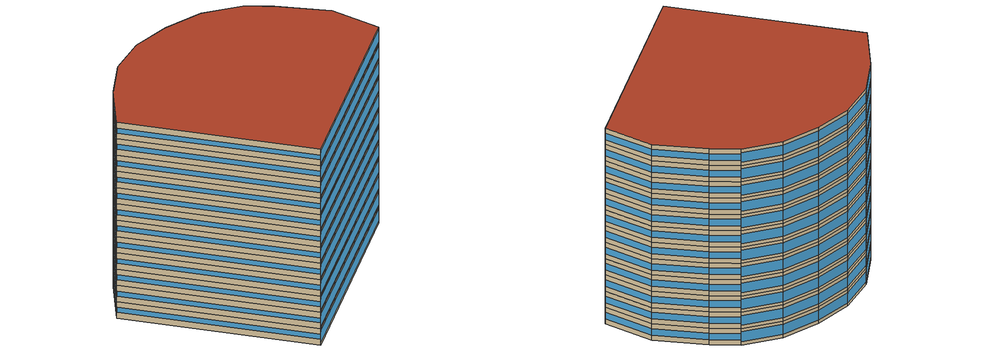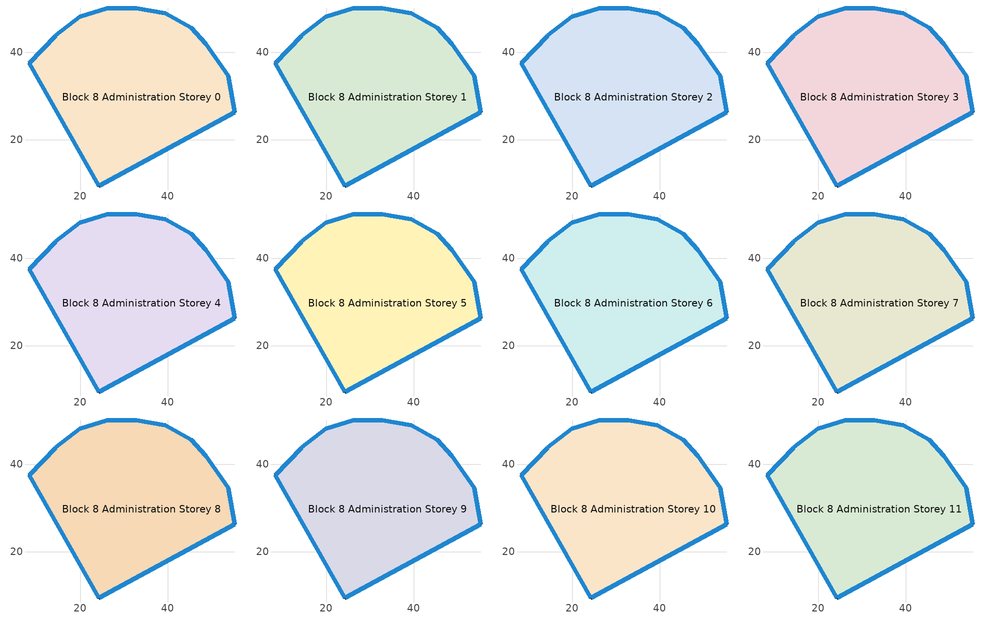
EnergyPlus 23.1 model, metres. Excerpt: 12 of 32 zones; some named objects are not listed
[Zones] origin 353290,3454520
Block 8 Administration Storey 0
 floor ground (Project Floor): 48.65,41.87 53.79,34.6 55.3,26.26 24.29,9.4 8.38,37.45 14.38,43.79 19.87,48.04 26.19,50.06 32.76,50.08 39.41,48.88 45.37,45.58 z0
 wall outside (Project Wall): 8.38,37.45 24.29,9.4 55.3,26.26 53.79,34.6 48.65,41.87 45.37,45.58 39.41,48.88 32.76,50.08 26.19,50.06 19.87,48.04 14.38,43.79 8.38,37.45 z0:3
 window (Administration_west_window_construction): 8.39,37.43 24.28,9.41 / 14.38,43.79 8.39,37.45 z1.05:1.95
 window (Administration_south_window_construction): 24.3,9.4 55.28,26.25 z0.45:2.55
 window (Administration_east_window_construction): 55.3,26.26 53.79,34.59 / 53.79,34.6 48.66,41.87 / 48.65,41.88 45.37,45.58 z0.9:2.1
 window (Administration_north_window_construction): 45.37,45.58 39.42,48.87 / 39.41,48.88 32.76,50.08 / 32.76,50.08 26.19,50.06 / 26.18,50.06 19.87,48.04 / 19.87,48.04 14.38,43.79 z0.6:2.4
 roof outside (Project Ceiling): 55.3,26.26 53.79,34.6 48.65,41.87 45.37,45.58 39.41,48.88 32.76,50.08 26.19,50.06 19.87,48.04 14.38,43.79 8.38,37.45 24.29,9.4 z3
Block 8 Administration Storey 1
 floor outside (Project Floor): 48.65,41.87 53.79,34.6 55.3,26.26 24.29,9.4 8.38,37.45 14.38,43.79 19.87,48.04 26.19,50.06 32.76,50.08 39.41,48.88 45.37,45.58 z3
 wall outside (Project Wall): 8.38,37.45 24.29,9.4 55.3,26.26 53.79,34.6 48.65,41.87 45.37,45.58 39.41,48.88 32.76,50.08 26.19,50.06 19.87,48.04 14.38,43.79 8.38,37.45 z3:6
 window (Administration_west_window_construction): 8.39,37.43 24.28,9.41 / 14.38,43.79 8.39,37.45 z4.05:4.95
 window (Administration_south_window_construction): 24.3,9.4 55.28,26.25 z3.45:5.55
 window (Administration_east_window_construction): 55.3,26.26 53.79,34.59 / 53.79,34.6 48.66,41.87 / 48.65,41.88 45.37,45.58 z3.9:5.1
 window (Administration_north_window_construction): 45.37,45.58 39.42,48.87 / 39.41,48.88 32.76,50.08 / 32.76,50.08 26.19,50.06 / 26.18,50.06 19.87,48.04 / 19.87,48.04 14.38,43.79 z3.6:5.4
 roof outside (Project Ceiling): 55.3,26.26 53.79,34.6 48.65,41.87 45.37,45.58 39.41,48.88 32.76,50.08 26.19,50.06 19.87,48.04 14.38,43.79 8.38,37.45 24.29,9.4 z6
Block 8 Administration Storey 2
 floor outside (Project Floor): 48.65,41.87 53.79,34.6 55.3,26.26 24.29,9.4 8.38,37.45 14.38,43.79 19.87,48.04 26.19,50.06 32.76,50.08 39.41,48.88 45.37,45.58 z6
 wall outside (Project Wall): 8.38,37.45 24.29,9.4 55.3,26.26 53.79,34.6 48.65,41.87 45.37,45.58 39.41,48.88 32.76,50.08 26.19,50.06 19.87,48.04 14.38,43.79 8.38,37.45 z6:9
 window (Administration_west_window_construction): 8.39,37.43 24.28,9.41 / 14.38,43.79 8.39,37.45 z7.05:7.95
 window (Administration_south_window_construction): 24.3,9.4 55.28,26.25 z6.45:8.55
 window (Administration_east_window_construction): 55.3,26.26 53.79,34.59 / 53.79,34.6 48.66,41.87 / 48.65,41.88 45.37,45.58 z6.9:8.1
 window (Administration_north_window_construction): 45.37,45.58 39.42,48.87 / 39.41,48.88 32.76,50.08 / 32.76,50.08 26.19,50.06 / 26.18,50.06 19.87,48.04 / 19.87,48.04 14.38,43.79 z6.6:8.4
 roof outside (Project Ceiling): 55.3,26.26 53.79,34.6 48.65,41.87 45.37,45.58 39.41,48.88 32.76,50.08 26.19,50.06 19.87,48.04 14.38,43.79 8.38,37.45 24.29,9.4 z9
Block 8 Administration Storey 3
 floor outside (Project Floor): 48.65,41.87 53.79,34.6 55.3,26.26 24.29,9.4 8.38,37.45 14.38,43.79 19.87,48.04 26.19,50.06 32.76,50.08 39.41,48.88 45.37,45.58 z9
 wall outside (Project Wall): 8.38,37.45 24.29,9.4 55.3,26.26 53.79,34.6 48.65,41.87 45.37,45.58 39.41,48.88 32.76,50.08 26.19,50.06 19.87,48.04 14.38,43.79 8.38,37.45 z9:12
 window (Administration_west_window_construction): 8.39,37.43 24.28,9.41 / 14.38,43.79 8.39,37.45 z10.05:10.95
 window (Administration_south_window_construction): 24.3,9.4 55.28,26.25 z9.45:11.55
 window (Administration_east_window_construction): 55.3,26.26 53.79,34.59 / 53.79,34.6 48.66,41.87 / 48.65,41.88 45.37,45.58 z9.9:11.1
 window (Administration_north_window_construction): 45.37,45.58 39.42,48.87 / 39.41,48.88 32.76,50.08 / 32.76,50.08 26.19,50.06 / 26.18,50.06 19.87,48.04 / 19.87,48.04 14.38,43.79 z9.6:11.4
 roof outside (Project Ceiling): 55.3,26.26 53.79,34.6 48.65,41.87 45.37,45.58 39.41,48.88 32.76,50.08 26.19,50.06 19.87,48.04 14.38,43.79 8.38,37.45 24.29,9.4 z12
Block 8 Administration Storey 4
 floor outside (Project Floor): 48.65,41.87 53.79,34.6 55.3,26.26 24.29,9.4 8.38,37.45 14.38,43.79 19.87,48.04 26.19,50.06 32.76,50.08 39.41,48.88 45.37,45.58 z12
 wall outside (Project Wall): 8.38,37.45 24.29,9.4 55.3,26.26 53.79,34.6 48.65,41.87 45.37,45.58 39.41,48.88 32.76,50.08 26.19,50.06 19.87,48.04 14.38,43.79 8.38,37.45 z12:15
 window (Administration_west_window_construction): 8.39,37.43 24.28,9.41 / 14.38,43.79 8.39,37.45 z13.05:13.95
 window (Administration_south_window_construction): 24.3,9.4 55.28,26.25 z12.45:14.55
 window (Administration_east_window_construction): 55.3,26.26 53.79,34.59 / 53.79,34.6 48.66,41.87 / 48.65,41.88 45.37,45.58 z12.9:14.1
 window (Administration_north_window_construction): 45.37,45.58 39.42,48.87 / 39.41,48.88 32.76,50.08 / 32.76,50.08 26.19,50.06 / 26.18,50.06 19.87,48.04 / 19.87,48.04 14.38,43.79 z12.6:14.4
 roof outside (Project Ceiling): 55.3,26.26 53.79,34.6 48.65,41.87 45.37,45.58 39.41,48.88 32.76,50.08 26.19,50.06 19.87,48.04 14.38,43.79 8.38,37.45 24.29,9.4 z15
Block 8 Administration Storey 5
 floor outside (Project Floor): 48.65,41.87 53.79,34.6 55.3,26.26 24.29,9.4 8.38,37.45 14.38,43.79 19.87,48.04 26.19,50.06 32.76,50.08 39.41,48.88 45.37,45.58 z15
 wall outside (Project Wall): 8.38,37.45 24.29,9.4 55.3,26.26 53.79,34.6 48.65,41.87 45.37,45.58 39.41,48.88 32.76,50.08 26.19,50.06 19.87,48.04 14.38,43.79 8.38,37.45 z15:18
 window (Administration_west_window_construction): 8.39,37.43 24.28,9.41 / 14.38,43.79 8.39,37.45 z16.05:16.95
 window (Administration_south_window_construction): 24.3,9.4 55.28,26.25 z15.45:17.55
 window (Administration_east_window_construction): 55.3,26.26 53.79,34.59 / 53.79,34.6 48.66,41.87 / 48.65,41.88 45.37,45.58 z15.9:17.1
 window (Administration_north_window_construction): 45.37,45.58 39.42,48.87 / 39.41,48.88 32.76,50.08 / 32.76,50.08 26.19,50.06 / 26.18,50.06 19.87,48.04 / 19.87,48.04 14.38,43.79 z15.6:17.4
 roof outside (Project Ceiling): 55.3,26.26 53.79,34.6 48.65,41.87 45.37,45.58 39.41,48.88 32.76,50.08 26.19,50.06 19.87,48.04 14.38,43.79 8.38,37.45 24.29,9.4 z18
Block 8 Administration Storey 6
 floor outside (Project Floor): 48.65,41.87 53.79,34.6 55.3,26.26 24.29,9.4 8.38,37.45 14.38,43.79 19.87,48.04 26.19,50.06 32.76,50.08 39.41,48.88 45.37,45.58 z18
 wall outside (Project Wall): 8.38,37.45 24.29,9.4 55.3,26.26 53.79,34.6 48.65,41.87 45.37,45.58 39.41,48.88 32.76,50.08 26.19,50.06 19.87,48.04 14.38,43.79 8.38,37.45 z18:21
 window (Administration_west_window_construction): 8.39,37.43 24.28,9.41 / 14.38,43.79 8.39,37.45 z19.05:19.95
 window (Administration_south_window_construction): 24.3,9.4 55.28,26.25 z18.45:20.55
 window (Administration_east_window_construction): 55.3,26.26 53.79,34.59 / 53.79,34.6 48.66,41.87 / 48.65,41.88 45.37,45.58 z18.9:20.1
 window (Administration_north_window_construction): 45.37,45.58 39.42,48.87 / 39.41,48.88 32.76,50.08 / 32.76,50.08 26.19,50.06 / 26.18,50.06 19.87,48.04 / 19.87,48.04 14.38,43.79 z18.6:20.4
 roof outside (Project Ceiling): 55.3,26.26 53.79,34.6 48.65,41.87 45.37,45.58 39.41,48.88 32.76,50.08 26.19,50.06 19.87,48.04 14.38,43.79 8.38,37.45 24.29,9.4 z21
Block 8 Administration Storey 7
 floor outside (Project Floor): 48.65,41.87 53.79,34.6 55.3,26.26 24.29,9.4 8.38,37.45 14.38,43.79 19.87,48.04 26.19,50.06 32.76,50.08 39.41,48.88 45.37,45.58 z21
 wall outside (Project Wall): 8.38,37.45 24.29,9.4 55.3,26.26 53.79,34.6 48.65,41.87 45.37,45.58 39.41,48.88 32.76,50.08 26.19,50.06 19.87,48.04 14.38,43.79 8.38,37.45 z21:24
 window (Administration_west_window_construction): 8.39,37.43 24.28,9.41 / 14.38,43.79 8.39,37.45 z22.05:22.95
 window (Administration_south_window_construction): 24.3,9.4 55.28,26.25 z21.45:23.55
 window (Administration_east_window_construction): 55.3,26.26 53.79,34.59 / 53.79,34.6 48.66,41.87 / 48.65,41.88 45.37,45.58 z21.9:23.1
 window (Administration_north_window_construction): 45.37,45.58 39.42,48.87 / 39.41,48.88 32.76,50.08 / 32.76,50.08 26.19,50.06 / 26.18,50.06 19.87,48.04 / 19.87,48.04 14.38,43.79 z21.6:23.4
 roof outside (Project Ceiling): 55.3,26.26 53.79,34.6 48.65,41.87 45.37,45.58 39.41,48.88 32.76,50.08 26.19,50.06 19.87,48.04 14.38,43.79 8.38,37.45 24.29,9.4 z24
Block 8 Administration Storey 8
 floor outside (Project Floor): 48.65,41.87 53.79,34.6 55.3,26.26 24.29,9.4 8.38,37.45 14.38,43.79 19.87,48.04 26.19,50.06 32.76,50.08 39.41,48.88 45.37,45.58 z24
 wall outside (Project Wall): 8.38,37.45 24.29,9.4 55.3,26.26 53.79,34.6 48.65,41.87 45.37,45.58 39.41,48.88 32.76,50.08 26.19,50.06 19.87,48.04 14.38,43.79 8.38,37.45 z24:27
 window (Administration_west_window_construction): 8.39,37.43 24.28,9.41 / 14.38,43.79 8.39,37.45 z25.05:25.95
 window (Administration_south_window_construction): 24.3,9.4 55.28,26.25 z24.45:26.55
 window (Administration_east_window_construction): 55.3,26.26 53.79,34.59 / 53.79,34.6 48.66,41.87 / 48.65,41.88 45.37,45.58 z24.9:26.1
 window (Administration_north_window_construction): 45.37,45.58 39.42,48.87 / 39.41,48.88 32.76,50.08 / 32.76,50.08 26.19,50.06 / 26.18,50.06 19.87,48.04 / 19.87,48.04 14.38,43.79 z24.6:26.4
 roof outside (Project Ceiling): 55.3,26.26 53.79,34.6 48.65,41.87 45.37,45.58 39.41,48.88 32.76,50.08 26.19,50.06 19.87,48.04 14.38,43.79 8.38,37.45 24.29,9.4 z27
Block 8 Administration Storey 9
 floor outside (Project Floor): 48.65,41.87 53.79,34.6 55.3,26.26 24.29,9.4 8.38,37.45 14.38,43.79 19.87,48.04 26.19,50.06 32.76,50.08 39.41,48.88 45.37,45.58 z27
 wall outside (Project Wall): 8.38,37.45 24.29,9.4 55.3,26.26 53.79,34.6 48.65,41.87 45.37,45.58 39.41,48.88 32.76,50.08 26.19,50.06 19.87,48.04 14.38,43.79 8.38,37.45 z27:30
 window (Administration_west_window_construction): 8.39,37.43 24.28,9.41 / 14.38,43.79 8.39,37.45 z28.05:28.95
 window (Administration_south_window_construction): 24.3,9.4 55.28,26.25 z27.45:29.55
 window (Administration_east_window_construction): 55.3,26.26 53.79,34.59 / 53.79,34.6 48.66,41.87 / 48.65,41.88 45.37,45.58 z27.9:29.1
 window (Administration_north_window_construction): 45.37,45.58 39.42,48.87 / 39.41,48.88 32.76,50.08 / 32.76,50.08 26.19,50.06 / 26.18,50.06 19.87,48.04 / 19.87,48.04 14.38,43.79 z27.6:29.4
 roof outside (Project Ceiling): 55.3,26.26 53.79,34.6 48.65,41.87 45.37,45.58 39.41,48.88 32.76,50.08 26.19,50.06 19.87,48.04 14.38,43.79 8.38,37.45 24.29,9.4 z30
Block 8 Administration Storey 10
 floor outside (Project Floor): 48.65,41.87 53.79,34.6 55.3,26.26 24.29,9.4 8.38,37.45 14.38,43.79 19.87,48.04 26.19,50.06 32.76,50.08 39.41,48.88 45.37,45.58 z30
 wall outside (Project Wall): 8.38,37.45 24.29,9.4 55.3,26.26 53.79,34.6 48.65,41.87 45.37,45.58 39.41,48.88 32.76,50.08 26.19,50.06 19.87,48.04 14.38,43.79 8.38,37.45 z30:33
 window (Administration_west_window_construction): 8.39,37.43 24.28,9.41 / 14.38,43.79 8.39,37.45 z31.05:31.95
 window (Administration_south_window_construction): 24.3,9.4 55.28,26.25 z30.45:32.55
 window (Administration_east_window_construction): 55.3,26.26 53.79,34.59 / 53.79,34.6 48.66,41.87 / 48.65,41.88 45.37,45.58 z30.9:32.1
 window (Administration_north_window_construction): 45.37,45.58 39.42,48.87 / 39.41,48.88 32.76,50.08 / 32.76,50.08 26.19,50.06 / 26.18,50.06 19.87,48.04 / 19.87,48.04 14.38,43.79 z30.6:32.4
 roof outside (Project Ceiling): 55.3,26.26 53.79,34.6 48.65,41.87 45.37,45.58 39.41,48.88 32.76,50.08 26.19,50.06 19.87,48.04 14.38,43.79 8.38,37.45 24.29,9.4 z33
Block 8 Administration Storey 11
 floor outside (Project Floor): 48.65,41.87 53.79,34.6 55.3,26.26 24.29,9.4 8.38,37.45 14.38,43.79 19.87,48.04 26.19,50.06 32.76,50.08 39.41,48.88 45.37,45.58 z33
 wall outside (Project Wall): 8.38,37.45 24.29,9.4 55.3,26.26 53.79,34.6 48.65,41.87 45.37,45.58 39.41,48.88 32.76,50.08 26.19,50.06 19.87,48.04 14.38,43.79 8.38,37.45 z33:36
 window (Administration_west_window_construction): 8.39,37.43 24.28,9.41 / 14.38,43.79 8.39,37.45 z34.05:34.95
 window (Administration_south_window_construction): 24.3,9.4 55.28,26.25 z33.45:35.55
 window (Administration_east_window_construction): 55.3,26.26 53.79,34.59 / 53.79,34.6 48.66,41.87 / 48.65,41.88 45.37,45.58 z33.9:35.1
 window (Administration_north_window_construction): 45.37,45.58 39.42,48.87 / 39.41,48.88 32.76,50.08 / 32.76,50.08 26.19,50.06 / 26.18,50.06 19.87,48.04 / 19.87,48.04 14.38,43.79 z33.6:35.4
 roof outside (Project Ceiling): 55.3,26.26 53.79,34.6 48.65,41.87 45.37,45.58 39.41,48.88 32.76,50.08 26.19,50.06 19.87,48.04 14.38,43.79 8.38,37.45 24.29,9.4 z36
[Building]
Building_1: North Axis=0; Terrain=City; Loads Convergence Tolerance Value=0.04; Temperature Convergence Tolerance Value=0.4; Solar Distribution=FullExterior; Maximum Number of Warmup Days=25; Minimum Number of Warmup Days=6
[Site:Location]
CHN Design_Conditions: Latitude=30; Longitude=114; Time Zone=8; Elevation=12
[SIZINGPERIOD:DESIGNDAY] Day of Month=21; DryBulb Temperature Range Modifier Type=DefaultMultipliers; Humidity Condition Type=Wetbulb; Barometric Pressure=101181; Rain Indicator=No; Snow Indicator=No; Daylight Saving Time Indicator=No; Sky Clearness=0; Begin Environment Reset Mode=FullResetAtBeginEnvironment
Name | Month | Day Type | Maximum DryBulb Temperature | Daily DryBulb Temperature Range | Wetbulb or DewPoint at Maximum DryBulb | Wind Speed | Wind Direction | Solar Model Indicator | ASHRAE Clear Sky Optical Depth for Beam Irradiance taub | ASHRAE Clear Sky Optical Depth for Diffuse Irradiance taud
Ann Htg 99.6% Condns DB | 1 | WinterDesignDay | -10 | 0 | -4.8 | 1 | 340 | ASHRAEClearSky | 0 | 0
Ann Clg .4% Condns DB=>MWB | 7 | SummerDesignDay | 40 | 6.6 | 27.1 | 3.5 | 220 | ASHRAETau | 0.781 | 1.413
[MATERIAL]
DefaultMaterial: Roughness=Rough; Thickness=0.1; Conductivity=0.1; Density=1000; Specific Heat=1000; Thermal Absorptance=0.9; Solar Absorptance=0.7; Visible Absorptance=0.7
[WINDOWMATERIAL:SIMPLEGLAZINGSYSTEM] UFactor=3; Visible Transmittance=0.6
Name | Solar Heat Gain Coefficient
Administration_east_window; Administration_south_window; Administration_west_window | 0.3
Administration_north_window | 0.35
[CONSTRUCTION]
Project Wall; Project Floor; Project Ceiling: DefaultMaterial
Administration_east_window_construction: Administration_east_window
Administration_south_window_construction: Administration_south_window
Administration_west_window_construction: Administration_west_window
Administration_north_window_construction: Administration_north_window
[SPACE] Ceiling Height=autocalculate; Volume=autocalculate; Floor Area=autocalculate; Space Type=Administration
Name | Zone
Block 8 Administration Storey 0_space | Block 8 Administration Storey 0
Block 8 Administration Storey 1_space | Block 8 Administration Storey 1
Block 8 Administration Storey 2_space | Block 8 Administration Storey 2
Block 8 Administration Storey 3_space | Block 8 Administration Storey 3
Block 8 Administration Storey 4_space | Block 8 Administration Storey 4
Block 8 Administration Storey 5_space | Block 8 Administration Storey 5
Block 8 Administration Storey 6_space | Block 8 Administration Storey 6
Block 8 Administration Storey 7_space | Block 8 Administration Storey 7
Block 8 Administration Storey 8_space | Block 8 Administration Storey 8
Block 8 Administration Storey 9_space | Block 8 Administration Storey 9
Block 8 Administration Storey 10_space | Block 8 Administration Storey 10
Block 8 Administration Storey 11_space | Block 8 Administration Storey 11
[SPACELIST]
Administration: Block 8 Administration Storey 0_space, Block 8 Administration Storey 1_space, Block 8 Administration Storey 2_space, Block 8 Administration Storey 3_space, Block 8 Administration Storey 4_space, Block 8 Administration Storey 5_space, Block 8 Administration Storey 6_space, Block 8 Administration Storey 7_space, Block 8 Administration Storey 8_space, Block 8 Administration Storey 9_space, Block 8 Administration Storey 10_space, Block 8 Administration Storey 11_space, Block 8 Administration Storey 12_space, Block 8 Administration Storey 13_space, Block 8 Administration Storey 14_space, Block 8 Administration Storey 15_space, Block 8 Administration Storey 16_space, Block 8 Administration Storey 17_space, Block 8 Administration Storey 18_space, Block 8 Administration Storey 19_space, Block 8 Administration Storey 20_space, Block 8 Administration Storey 21_space, Block 8 Administration Storey 22_space, Block 8 Administration Storey 23_space, Block 8 Administration Storey 24_space, Block 8 Administration Storey 25_space, Block 8 Administration Storey 26_space, Block 8 Administration Storey 27_space, Block 8 Administration Storey 28_space, Block 8 Administration Storey 29_space, Block 8 Administration Storey 30_space, Block 8 Administration Storey 31_space
[ZONE] Type=1; Multiplier=1; Ceiling Height=autocalculate; Volume=autocalculate; Floor Area=autocalculate; Part of Total Floor Area=Yes
Block 8 Administration Storey 0; Block 8 Administration Storey 1; Block 8 Administration Storey 2; Block 8 Administration Storey 3; Block 8 Administration Storey 4; Block 8 Administration Storey 5; Block 8 Administration Storey 6; Block 8 Administration Storey 7; Block 8 Administration Storey 8; Block 8 Administration Storey 9; Block 8 Administration Storey 10; Block 8 Administration Storey 11
[PEOPLE]
People_for_administration: Zone or ZoneList or Space or SpaceList=Administration; Number of People Schedule=SeasonalSchedule_Schedule_administration_people; Number of People Calculation Method=People/Area; People per Floor Area=0.125; Fraction Radiant=0.3; Sensible Heat Fraction=autocalculate; Activity Level Schedule=SeasonalSchedule_Schedule_administration_activity; Carbon Dioxide Generation Rate=3.82e-08; Enable ASHRAE 55 Comfort Warnings=No; Mean Radiant Temperature Calculation Type=ZoneAveraged; Clothing Insulation Calculation Method=ClothingInsulationSchedule; Cold Stress Temperature Threshold=15.56; Heat Stress Temperature Threshold=30
[LIGHTS]
Light_for_administration: Zone or ZoneList or Space or SpaceList=Administration; Schedule=SeasonalSchedule_administration_lighting; Design Level Calculation Method=Watts/Area; Watts per Zone Floor Area=8; Return Air Fraction=0; Fraction Radiant=0.32; Fraction Visible=0.25; Fraction Replaceable=1; EndUse Subcategory=General; Return Air Fraction Calculated from Plenum Temperature=No; Return Air Fraction Function of Plenum Temperature Coefficient 1=0; Return Air Fraction Function of Plenum Temperature Coefficient 2=0
[ELECTRICEQUIPMENT]
Equipment_for_administration: Zone or ZoneList or Space or SpaceList=Administration; Schedule=SeasonalSchedule_Schedule_administration_equipment; Design Level Calculation Method=Watts/Area; Watts per Zone Floor Area=15; Fraction Latent=0; Fraction Radiant=0; Fraction Lost=0; EndUse Subcategory=Electric Equipment
[DAYLIGHTING:CONTROLS] Illuminance Setpoint at Reference Point 1=300
Name | Zone or Space | Glare Calculation Daylighting Reference Point | Daylighting Reference Point 1
Dlight_Block 8 Administration Storey 0 | Block 8 Administration Storey 0 | Rpoint_Block 8 Administration Storey 0 | Rpoint_Block 8 Administration Storey 0
Dlight_Block 8 Administration Storey 1 | Block 8 Administration Storey 1 | Rpoint_Block 8 Administration Storey 1 | Rpoint_Block 8 Administration Storey 1
Dlight_Block 8 Administration Storey 2 | Block 8 Administration Storey 2 | Rpoint_Block 8 Administration Storey 2 | Rpoint_Block 8 Administration Storey 2
Dlight_Block 8 Administration Storey 3 | Block 8 Administration Storey 3 | Rpoint_Block 8 Administration Storey 3 | Rpoint_Block 8 Administration Storey 3
Dlight_Block 8 Administration Storey 4 | Block 8 Administration Storey 4 | Rpoint_Block 8 Administration Storey 4 | Rpoint_Block 8 Administration Storey 4
Dlight_Block 8 Administration Storey 5 | Block 8 Administration Storey 5 | Rpoint_Block 8 Administration Storey 5 | Rpoint_Block 8 Administration Storey 5
Dlight_Block 8 Administration Storey 6 | Block 8 Administration Storey 6 | Rpoint_Block 8 Administration Storey 6 | Rpoint_Block 8 Administration Storey 6
Dlight_Block 8 Administration Storey 7 | Block 8 Administration Storey 7 | Rpoint_Block 8 Administration Storey 7 | Rpoint_Block 8 Administration Storey 7
Dlight_Block 8 Administration Storey 8 | Block 8 Administration Storey 8 | Rpoint_Block 8 Administration Storey 8 | Rpoint_Block 8 Administration Storey 8
Dlight_Block 8 Administration Storey 9 | Block 8 Administration Storey 9 | Rpoint_Block 8 Administration Storey 9 | Rpoint_Block 8 Administration Storey 9
Dlight_Block 8 Administration Storey 10 | Block 8 Administration Storey 10 | Rpoint_Block 8 Administration Storey 10 | Rpoint_Block 8 Administration Storey 10
Dlight_Block 8 Administration Storey 11 | Block 8 Administration Storey 11 | Rpoint_Block 8 Administration Storey 11 | Rpoint_Block 8 Administration Storey 11
[HVACTEMPLATE:THERMOSTAT]
Name | Heating Setpoint Schedule | Cooling Setpoint Schedule
Thermostat_for_office | SeasonalSchedule_office_heating | SeasonalSchedule_office_cooling
Thermostat_for_commercial | SeasonalSchedule_commerical_heating | SeasonalSchedule_commerical_cooling
Thermostat_for_residential | SeasonalSchedule_residential_heating | SeasonalSchedule_residential_cooling
Thermostat_for_school | SeasonalSchedule_school_heating | SeasonalSchedule_school_cooling
Thermostat_for_hospital | SeasonalSchedule_hospital_heating | SeasonalSchedule_hospital_cooling
Thermostat_for_industrial | SeasonalSchedule_Industrial_heating | SeasonalSchedule_Industrial_cooling
Thermostat_for_transport | SeasonalSchedule_transport_heating | SeasonalSchedule_transport_cooling
Thermostat_for_administration | SeasonalSchedule_administration_heating | SeasonalSchedule_administration_cooling
[HVACTEMPLATE:ZONE:IDEALLOADSAIRSYSTEM] Template Thermostat=Thermostat_for_administration; Maximum Heating Supply Air Temperature=50; Minimum Cooling Supply Air Temperature=13; Maximum Heating Supply Air Humidity Ratio=0.0156; Minimum Cooling Supply Air Humidity Ratio=0.0077; Heating Limit=NoLimit; Cooling Limit=NoLimit; Dehumidification Control Type=ConstantSensibleHeatRatio; Cooling Sensible Heat Ratio=0.7; Dehumidification Setpoint=60; Humidification Control Type=None; Humidification Setpoint=30; Outdoor Air Method=DetailedSpecification; Outdoor Air Flow Rate per Person=0.00944; Outdoor Air Flow Rate per Zone Floor Area=0; Outdoor Air Flow Rate per Zone=0; Design Specification Outdoor Air Object=Ventilation_for_administration; Demand Controlled Ventilation Type=None; Outdoor Air Economizer Type=NoEconomizer; Heat Recovery Type=None; Sensible Heat Recovery Effectiveness=0.7; Latent Heat Recovery Effectiveness=0.65
Block 8 Administration Storey 0; Block 8 Administration Storey 1; Block 8 Administration Storey 2; Block 8 Administration Storey 3; Block 8 Administration Storey 4; Block 8 Administration Storey 5; Block 8 Administration Storey 6; Block 8 Administration Storey 7; Block 8 Administration Storey 8; Block 8 Administration Storey 9; Block 8 Administration Storey 10; Block 8 Administration Storey 11
[DESIGNSPECIFICATION:OUTDOORAIR]
Ventilation_for_administration: Outdoor Air Method=Flow/Person; Outdoor Air Flow per Person=0.00833333; Outdoor Air Flow per Zone Floor Area=0; Outdoor Air Flow per Zone=0; Outdoor Air Flow Air Changes per Hour=0
[SCHEDULE:DAY:HOURLY]
Schedule_administration_heating_summer_hourly; Schedule_commerical_heating_summer_hourly; Schedule_residential_heating_summer_hourly; Schedule_school_heating_summer_hourly; Schedule_hospital_heating_summer_hourly; Schedule_Industrial_heating_summer_hourly; Schedule_transport_heating_summer_hourly; Schedule_office_heating_summer_hourly: -20, -20, -20, -20, -20, -20, -20, -20, -20, -20, -20, -20, -20, -20, -20, -20, -20, -20, -20, -20, -20, -20, -20, -20
Schedule_administration_heating_winnter_weekday_hourly: 5, 5, 5, 5, 5, 5, 12, 12, 18, 20, 20, 20, 20, 20, 20, 20, 20, 20, 18, 5, 5, 5, 5, 5
Schedule_administration_heating_winnter_holiday_hourly; Schedule_school_heating_winnter_holiday_hourly: 5, 5, 5, 5, 5, 5, 5, 5, 5, 5, 5, 5, 5, 5, 5, 5, 5, 5, 5, 5, 5, 5, 5, 5
Schedule_administration_cooling_winter_hourly; Schedule_administration_cooling_summer_holiday_hourly; Schedule_commerical_cooling_winter_hourly; Schedule_residential_cooling_winter_hourly; Schedule_school_cooling_winter_hourly; Schedule_school_cooling_summer_holiday_hourly; Schedule_hospital_cooling_winter_hourly; Schedule_Industrial_cooling_winter_hourly; Schedule_transport_cooling_winter_hourly; Schedule_office_cooling_winter_hourly: 50, 50, 50, 50, 50, 50, 50, 50, 50, 50, 50, 50, 50, 50, 50, 50, 50, 50, 50, 50, 50, 50, 50, 50
Schedule_administration_cooling_summer_weekday_hourly: 50, 50, 50, 50, 50, 50, 50, 28, 26, 26, 26, 26, 26, 26, 26, 26, 26, 26, 50, 50, 50, 50, 50, 50
Schedule_administration_lighting_weekday_hourly: 0.2, 0.2, 0.2, 0.2, 0.2, 0.2, 0.2, 0.5, 0.95, 0.95, 0.95, 0.8, 0.8, 0.95, 0.95, 0.95, 0.95, 0.95, 0.3, 0.2, 0.2, 0.2, 0.2, 0.2
Schedule_administration_lighting_holiday_hourly: 0.2, 0.2, 0.2, 0.2, 0.2, 0.2, 0.2, 0.25, 0.475, 0.475, 0.475, 0.4, 0.4, 0.475, 0.475, 0.475, 0.475, 0.475, 0.2, 0.2, 0.2, 0.2, 0.2, 0.2
Schedule_administration_equipment_weekday_hourly: 0.2, 0.2, 0.2, 0.2, 0.2, 0.2, 0.2, 0.5, 0.95, 0.95, 0.95, 0.5, 0.5, 0.95, 0.95, 0.95, 0.95, 0.3, 0.2, 0.2, 0.2, 0.2, 0.2, 0.2
Schedule_administration_equipment_holiday_hourly: 0.2, 0.2, 0.2, 0.2, 0.2, 0.2, 0.2, 0.25, 0.475, 0.475, 0.475, 0.25, 0.25, 0.475, 0.475, 0.475, 0.475, 0.2, 0.2, 0.2, 0.2, 0.2, 0.2, 0.2
Schedule_administration_people_weekday_hourly: 0, 0, 0, 0, 0, 0, 0.1, 0.5, 0.95, 0.95, 0.95, 0.8, 0.8, 0.95, 0.95, 0.95, 0.95, 0.3, 0.1, 0, 0, 0, 0, 0
Schedule_administration_people_holiday_hourly: 0, 0, 0, 0, 0, 0, 0.02, 0.1, 0.19, 0.19, 0.19, 0.16, 0.16, 0.19, 0.19, 0.19, 0.19, 0.06, 0.02, 0, 0, 0, 0, 0
Schedule_administration_activity_weekday_hourly; Schedule_administration_activity_holiday_hourly: 144, 144, 144, 144, 144, 144, 144, 144, 144, 144, 144, 144, 144, 144, 144, 144, 144, 144, 144, 144, 144, 144, 144, 144
Schedule_commerical_heating_winnter_weekday_hourly; Schedule_commerical_heating_winnter_holiday_hourly: 5, 5, 5, 5, 5, 5, 12, 16, 18, 18, 18, 18, 18, 18, 18, 18, 18, 18, 18, 18, 12, 5, 5, 5
Schedule_commerical_cooling_summer_weekday_hourly; Schedule_commerical_cooling_summer_holiday_hourly: 50, 50, 50, 50, 50, 50, 50, 28, 24, 24, 24, 24, 24, 24, 24, 24, 24, 24, 24, 24, 24, 28, 50, 50
Schedule_residential_heating_winnter_weekday_hourly; Schedule_residential_heating_winnter_holiday_hourly: 18, 18, 18, 18, 18, 18, 18, -20, -20, -20, -20, -20, -20, -20, -20, -20, -20, -20, -20, -20, 18, 18, 18, 18
Schedule_residential_cooling_summer_weekday_hourly; Schedule_residential_cooling_summer_holiday_hourly: 26, 26, 26, 26, 26, 26, 26, 50, 50, 50, 50, 50, 50, 50, 50, 50, 50, 50, 50, 50, 26, 26, 26, 26
Schedule_school_heating_winnter_weekday_hourly: 5, 5, 5, 5, 5, 12, 18, 20, 20, 20, 20, 20, 20, 20, 20, 20, 20, 20, 18, 12, 5, 5, 5, 5
Schedule_school_cooling_summer_weekday_hourly: 50, 50, 50, 50, 50, 50, 28, 26, 26, 26, 26, 26, 26, 26, 26, 26, 26, 26, 50, 50, 50, 50, 50, 50
Schedule_hospital_heating_winnter_weekday_hourly; Schedule_hospital_heating_winnter_holiday_hourly: 22, 22, 22, 22, 22, 22, 22, 22, 22, 22, 22, 22, 22, 22, 22, 22, 22, 22, 22, 22, 22, 22, 22, 22
Schedule_hospital_cooling_summer_weekday_hourly; Schedule_hospital_cooling_summer_holiday_hourly: 26, 26, 26, 26, 26, 26, 26, 26, 26, 26, 26, 26, 26, 26, 26, 26, 26, 26, 26, 26, 26, 26, 26, 26
Schedule_Industrial_heating_winnter_weekday_hourly; Schedule_Industrial_heating_winnter_holiday_hourly: -20, -20, -20, -20, -20, -20, 18, 18, 18, 18, 18, 18, 18, 18, 18, 18, 18, 18, 18, -20, -20, -20, -20, -20
Schedule_Industrial_cooling_summer_weekday_hourly; Schedule_Industrial_cooling_summer_holiday_hourly: 50, 50, 50, 50, 50, 50, 50, 28, 28, 28, 28, 28, 28, 28, 28, 28, 28, 28, 28, 50, 50, 50, 50, 50
Schedule_transport_heating_winnter_weekday_hourly; Schedule_transport_heating_winnter_holiday_hourly: 18, 18, 18, 18, 18, 18, 20, 20, 20, 20, 20, 20, 20, 20, 20, 20, 20, 20, 20, 20, 20, 20, 18, 18
Schedule_transport_cooling_summer_weekday_hourly; Schedule_transport_cooling_summer_holiday_hourly: 26, 26, 26, 26, 26, 26, 26, 24, 24, 24, 25, 24, 24, 24, 24, 24, 24, 24, 24, 24, 24, 24, 26, 28
Schedule_office_heating_winnter_weekday_hourly: 5, 5, 5, 5, 5, 5, 12, 18, 20, 20, 20, 20, 20, 20, 20, 20, 20, 20, 20, 18, 12, 5, 5, 5
Schedule_office_heating_winnter_holiday_hourly: 5, 5, 5, 5, 5, 5, 5, 5, 5, 16, 16, 16, 16, 16, 16, 16, 16, 5, 5, 5, 5, 5, 5, 5
Schedule_office_cooling_summer_weekday_hourly: 50, 50, 50, 50, 50, 50, 28, 26, 26, 26, 26, 26, 26, 26, 26, 26, 26, 26, 26, 26, 50, 50, 50, 50
Schedule_office_cooling_summer_holiday_hourly: 50, 50, 50, 50, 50, 50, 50, 50, 50, 50, 50, 26, 26, 26, 26, 26, 26, 50, 50, 50, 50, 50, 50, 50
[SCHEDULE:WEEK:DAILY]
Schedule_office_heating_summer_weekly: Schedule_office_heating_summer_hourly, Schedule_office_heating_summer_hourly, Schedule_office_heating_summer_hourly, Schedule_office_heating_summer_hourly, Schedule_office_heating_summer_hourly, Schedule_office_heating_summer_hourly, Schedule_office_heating_summer_hourly, Schedule_office_heating_summer_hourly, Schedule_office_heating_summer_hourly, Schedule_office_heating_summer_hourly, Schedule_office_heating_summer_hourly, Schedule_office_heating_summer_hourly
Schedule_office_heating_winnter_weekly: Schedule_office_heating_winnter_holiday_hourly, Schedule_office_heating_winnter_weekday_hourly, Schedule_office_heating_winnter_weekday_hourly, Schedule_office_heating_winnter_weekday_hourly, Schedule_office_heating_winnter_weekday_hourly, Schedule_office_heating_winnter_weekday_hourly, Schedule_office_heating_winnter_holiday_hourly, Schedule_office_heating_winnter_holiday_hourly, Schedule_office_heating_winnter_weekday_hourly, Schedule_office_heating_winnter_weekday_hourly, Schedule_office_heating_winnter_holiday_hourly, Schedule_office_heating_winnter_holiday_hourly
Schedule_office_cooling_winnter_weekly: Schedule_office_cooling_winter_hourly, Schedule_office_cooling_winter_hourly, Schedule_office_cooling_winter_hourly, Schedule_office_cooling_winter_hourly, Schedule_office_cooling_winter_hourly, Schedule_office_cooling_winter_hourly, Schedule_office_cooling_winter_hourly, Schedule_office_cooling_winter_hourly, Schedule_office_cooling_winter_hourly, Schedule_office_cooling_winter_hourly, Schedule_office_cooling_winter_hourly, Schedule_office_cooling_winter_hourly
Schedule_office_cooling_summer_weekly: Schedule_office_cooling_summer_holiday_hourly, Schedule_office_cooling_summer_weekday_hourly, Schedule_office_cooling_summer_weekday_hourly, Schedule_office_cooling_summer_weekday_hourly, Schedule_office_cooling_summer_weekday_hourly, Schedule_office_cooling_summer_weekday_hourly, Schedule_office_cooling_summer_holiday_hourly, Schedule_office_cooling_summer_holiday_hourly, Schedule_office_cooling_summer_weekday_hourly, Schedule_office_cooling_summer_weekday_hourly, Schedule_office_cooling_summer_holiday_hourly, Schedule_office_cooling_summer_holiday_hourly
Schedule_commerical_heating_summer_weekly: Schedule_commerical_heating_summer_hourly, Schedule_commerical_heating_summer_hourly, Schedule_commerical_heating_summer_hourly, Schedule_commerical_heating_summer_hourly, Schedule_commerical_heating_summer_hourly, Schedule_commerical_heating_summer_hourly, Schedule_commerical_heating_summer_hourly, Schedule_commerical_heating_summer_hourly, Schedule_commerical_heating_summer_hourly, Schedule_commerical_heating_summer_hourly, Schedule_commerical_heating_summer_hourly, Schedule_commerical_heating_summer_hourly
Schedule_commerical_heating_winnter_weekly: Schedule_commerical_heating_winnter_holiday_hourly, Schedule_commerical_heating_winnter_weekday_hourly, Schedule_commerical_heating_winnter_weekday_hourly, Schedule_commerical_heating_winnter_weekday_hourly, Schedule_commerical_heating_winnter_weekday_hourly, Schedule_commerical_heating_winnter_weekday_hourly, Schedule_commerical_heating_winnter_holiday_hourly, Schedule_commerical_heating_winnter_holiday_hourly, Schedule_commerical_heating_winnter_weekday_hourly, Schedule_commerical_heating_winnter_weekday_hourly, Schedule_commerical_heating_winnter_holiday_hourly, Schedule_commerical_heating_winnter_holiday_hourly
Schedule_commerical_cooling_winnter_weekly: Schedule_commerical_cooling_winter_hourly, Schedule_commerical_cooling_winter_hourly, Schedule_commerical_cooling_winter_hourly, Schedule_commerical_cooling_winter_hourly, Schedule_commerical_cooling_winter_hourly, Schedule_commerical_cooling_winter_hourly, Schedule_commerical_cooling_winter_hourly, Schedule_commerical_cooling_winter_hourly, Schedule_commerical_cooling_winter_hourly, Schedule_commerical_cooling_winter_hourly, Schedule_commerical_cooling_winter_hourly, Schedule_commerical_cooling_winter_hourly
Schedule_commerical_cooling_summer_weekly: Schedule_commerical_cooling_summer_holiday_hourly, Schedule_commerical_cooling_summer_weekday_hourly, Schedule_commerical_cooling_summer_weekday_hourly, Schedule_commerical_cooling_summer_weekday_hourly, Schedule_commerical_cooling_summer_weekday_hourly, Schedule_commerical_cooling_summer_weekday_hourly, Schedule_commerical_cooling_summer_holiday_hourly, Schedule_commerical_cooling_summer_holiday_hourly, Schedule_commerical_cooling_summer_weekday_hourly, Schedule_commerical_cooling_summer_weekday_hourly, Schedule_commerical_cooling_summer_holiday_hourly, Schedule_commerical_cooling_summer_holiday_hourly
Schedule_residential_heating_summer_weekly: Schedule_residential_heating_summer_hourly, Schedule_residential_heating_summer_hourly, Schedule_residential_heating_summer_hourly, Schedule_residential_heating_summer_hourly, Schedule_residential_heating_summer_hourly, Schedule_residential_heating_summer_hourly, Schedule_residential_heating_summer_hourly, Schedule_residential_heating_summer_hourly, Schedule_residential_heating_summer_hourly, Schedule_residential_heating_summer_hourly, Schedule_residential_heating_summer_hourly, Schedule_residential_heating_summer_hourly
Schedule_residential_heating_winnter_weekly: Schedule_residential_heating_winnter_holiday_hourly, Schedule_residential_heating_winnter_weekday_hourly, Schedule_residential_heating_winnter_weekday_hourly, Schedule_residential_heating_winnter_weekday_hourly, Schedule_residential_heating_winnter_weekday_hourly, Schedule_residential_heating_winnter_weekday_hourly, Schedule_residential_heating_winnter_holiday_hourly, Schedule_residential_heating_winnter_holiday_hourly, Schedule_residential_heating_winnter_weekday_hourly, Schedule_residential_heating_winnter_weekday_hourly, Schedule_residential_heating_winnter_holiday_hourly, Schedule_residential_heating_winnter_holiday_hourly
Schedule_residential_cooling_winnter_weekly: Schedule_residential_cooling_winter_hourly, Schedule_residential_cooling_winter_hourly, Schedule_residential_cooling_winter_hourly, Schedule_residential_cooling_winter_hourly, Schedule_residential_cooling_winter_hourly, Schedule_residential_cooling_winter_hourly, Schedule_residential_cooling_winter_hourly, Schedule_residential_cooling_winter_hourly, Schedule_residential_cooling_winter_hourly, Schedule_residential_cooling_winter_hourly, Schedule_residential_cooling_winter_hourly, Schedule_residential_cooling_winter_hourly
Schedule_residential_cooling_summer_weekly: Schedule_residential_cooling_summer_holiday_hourly, Schedule_residential_cooling_summer_weekday_hourly, Schedule_residential_cooling_summer_weekday_hourly, Schedule_residential_cooling_summer_weekday_hourly, Schedule_residential_cooling_summer_weekday_hourly, Schedule_residential_cooling_summer_weekday_hourly, Schedule_residential_cooling_summer_holiday_hourly, Schedule_residential_cooling_summer_holiday_hourly, Schedule_residential_cooling_summer_weekday_hourly, Schedule_residential_cooling_summer_weekday_hourly, Schedule_residential_cooling_summer_holiday_hourly, Schedule_residential_cooling_summer_holiday_hourly
Schedule_school_heating_summer_weekly: Schedule_school_heating_summer_hourly, Schedule_school_heating_summer_hourly, Schedule_school_heating_summer_hourly, Schedule_school_heating_summer_hourly, Schedule_school_heating_summer_hourly, Schedule_school_heating_summer_hourly, Schedule_school_heating_summer_hourly, Schedule_school_heating_summer_hourly, Schedule_school_heating_summer_hourly, Schedule_school_heating_summer_hourly, Schedule_school_heating_summer_hourly, Schedule_school_heating_summer_hourly
Schedule_school_heating_winnter_weekly: Schedule_school_heating_winnter_holiday_hourly, Schedule_school_heating_winnter_weekday_hourly, Schedule_school_heating_winnter_weekday_hourly, Schedule_school_heating_winnter_weekday_hourly, Schedule_school_heating_winnter_weekday_hourly, Schedule_school_heating_winnter_weekday_hourly, Schedule_school_heating_winnter_holiday_hourly, Schedule_school_heating_winnter_holiday_hourly, Schedule_school_heating_winnter_weekday_hourly, Schedule_school_heating_winnter_weekday_hourly, Schedule_school_heating_winnter_holiday_hourly, Schedule_school_heating_winnter_holiday_hourly
Schedule_school_cooling_winnter_weekly: Schedule_school_cooling_winter_hourly, Schedule_school_cooling_winter_hourly, Schedule_school_cooling_winter_hourly, Schedule_school_cooling_winter_hourly, Schedule_school_cooling_winter_hourly, Schedule_school_cooling_winter_hourly, Schedule_school_cooling_winter_hourly, Schedule_school_cooling_winter_hourly, Schedule_school_cooling_winter_hourly, Schedule_school_cooling_winter_hourly, Schedule_school_cooling_winter_hourly, Schedule_school_cooling_winter_hourly
Schedule_school_cooling_summer_weekly: Schedule_school_cooling_summer_holiday_hourly, Schedule_school_cooling_summer_weekday_hourly, Schedule_school_cooling_summer_weekday_hourly, Schedule_school_cooling_summer_weekday_hourly, Schedule_school_cooling_summer_weekday_hourly, Schedule_school_cooling_summer_weekday_hourly, Schedule_school_cooling_summer_holiday_hourly, Schedule_school_cooling_summer_holiday_hourly, Schedule_school_cooling_summer_weekday_hourly, Schedule_school_cooling_summer_weekday_hourly, Schedule_school_cooling_summer_holiday_hourly, Schedule_school_cooling_summer_holiday_hourly
Schedule_hospital_heating_summer_weekly: Schedule_hospital_heating_summer_hourly, Schedule_hospital_heating_summer_hourly, Schedule_hospital_heating_summer_hourly, Schedule_hospital_heating_summer_hourly, Schedule_hospital_heating_summer_hourly, Schedule_hospital_heating_summer_hourly, Schedule_hospital_heating_summer_hourly, Schedule_hospital_heating_summer_hourly, Schedule_hospital_heating_summer_hourly, Schedule_hospital_heating_summer_hourly, Schedule_hospital_heating_summer_hourly, Schedule_hospital_heating_summer_hourly
Schedule_hospital_heating_winnter_weekly: Schedule_hospital_heating_winnter_holiday_hourly, Schedule_hospital_heating_winnter_weekday_hourly, Schedule_hospital_heating_winnter_weekday_hourly, Schedule_hospital_heating_winnter_weekday_hourly, Schedule_hospital_heating_winnter_weekday_hourly, Schedule_hospital_heating_winnter_weekday_hourly, Schedule_hospital_heating_winnter_holiday_hourly, Schedule_hospital_heating_winnter_holiday_hourly, Schedule_hospital_heating_winnter_weekday_hourly, Schedule_hospital_heating_winnter_weekday_hourly, Schedule_hospital_heating_winnter_holiday_hourly, Schedule_hospital_heating_winnter_holiday_hourly
Schedule_hospital_cooling_winnter_weekly: Schedule_hospital_cooling_winter_hourly, Schedule_hospital_cooling_winter_hourly, Schedule_hospital_cooling_winter_hourly, Schedule_hospital_cooling_winter_hourly, Schedule_hospital_cooling_winter_hourly, Schedule_hospital_cooling_winter_hourly, Schedule_hospital_cooling_winter_hourly, Schedule_hospital_cooling_winter_hourly, Schedule_hospital_cooling_winter_hourly, Schedule_hospital_cooling_winter_hourly, Schedule_hospital_cooling_winter_hourly, Schedule_hospital_cooling_winter_hourly
Schedule_hospital_cooling_summer_weekly: Schedule_hospital_cooling_summer_holiday_hourly, Schedule_hospital_cooling_summer_weekday_hourly, Schedule_hospital_cooling_summer_weekday_hourly, Schedule_hospital_cooling_summer_weekday_hourly, Schedule_hospital_cooling_summer_weekday_hourly, Schedule_hospital_cooling_summer_weekday_hourly, Schedule_hospital_cooling_summer_holiday_hourly, Schedule_hospital_cooling_summer_holiday_hourly, Schedule_hospital_cooling_summer_weekday_hourly, Schedule_hospital_cooling_summer_weekday_hourly, Schedule_hospital_cooling_summer_holiday_hourly, Schedule_hospital_cooling_summer_holiday_hourly
Schedule_Industrial_heating_summer_weekly: Schedule_Industrial_heating_summer_hourly, Schedule_Industrial_heating_summer_hourly, Schedule_Industrial_heating_summer_hourly, Schedule_Industrial_heating_summer_hourly, Schedule_Industrial_heating_summer_hourly, Schedule_Industrial_heating_summer_hourly, Schedule_Industrial_heating_summer_hourly, Schedule_Industrial_heating_summer_hourly, Schedule_Industrial_heating_summer_hourly, Schedule_Industrial_heating_summer_hourly, Schedule_Industrial_heating_summer_hourly, Schedule_Industrial_heating_summer_hourly
Schedule_Industrial_heating_winnter_weekly: Schedule_Industrial_heating_winnter_holiday_hourly, Schedule_Industrial_heating_winnter_weekday_hourly, Schedule_Industrial_heating_winnter_weekday_hourly, Schedule_Industrial_heating_winnter_weekday_hourly, Schedule_Industrial_heating_winnter_weekday_hourly, Schedule_Industrial_heating_winnter_weekday_hourly, Schedule_Industrial_heating_winnter_holiday_hourly, Schedule_Industrial_heating_winnter_holiday_hourly, Schedule_Industrial_heating_winnter_weekday_hourly, Schedule_Industrial_heating_winnter_weekday_hourly, Schedule_Industrial_heating_winnter_holiday_hourly, Schedule_Industrial_heating_winnter_holiday_hourly
Schedule_Industrial_cooling_winnter_weekly: Schedule_Industrial_cooling_winter_hourly, Schedule_Industrial_cooling_winter_hourly, Schedule_Industrial_cooling_winter_hourly, Schedule_Industrial_cooling_winter_hourly, Schedule_Industrial_cooling_winter_hourly, Schedule_Industrial_cooling_winter_hourly, Schedule_Industrial_cooling_winter_hourly, Schedule_Industrial_cooling_winter_hourly, Schedule_Industrial_cooling_winter_hourly, Schedule_Industrial_cooling_winter_hourly, Schedule_Industrial_cooling_winter_hourly, Schedule_Industrial_cooling_winter_hourly
Schedule_Industrial_cooling_summer_weekly: Schedule_Industrial_cooling_summer_holiday_hourly, Schedule_Industrial_cooling_summer_weekday_hourly, Schedule_Industrial_cooling_summer_weekday_hourly, Schedule_Industrial_cooling_summer_weekday_hourly, Schedule_Industrial_cooling_summer_weekday_hourly, Schedule_Industrial_cooling_summer_weekday_hourly, Schedule_Industrial_cooling_summer_holiday_hourly, Schedule_Industrial_cooling_summer_holiday_hourly, Schedule_Industrial_cooling_summer_weekday_hourly, Schedule_Industrial_cooling_summer_weekday_hourly, Schedule_Industrial_cooling_summer_holiday_hourly, Schedule_Industrial_cooling_summer_holiday_hourly
Schedule_administration_heating_summer_weekly: Schedule_administration_heating_summer_hourly, Schedule_administration_heating_summer_hourly, Schedule_administration_heating_summer_hourly, Schedule_administration_heating_summer_hourly, Schedule_administration_heating_summer_hourly, Schedule_administration_heating_summer_hourly, Schedule_administration_heating_summer_hourly, Schedule_administration_heating_summer_hourly, Schedule_administration_heating_summer_hourly, Schedule_administration_heating_summer_hourly, Schedule_administration_heating_summer_hourly, Schedule_administration_heating_summer_hourly
Schedule_administration_heating_winnter_weekly: Schedule_administration_heating_winnter_holiday_hourly, Schedule_administration_heating_winnter_weekday_hourly, Schedule_administration_heating_winnter_weekday_hourly, Schedule_administration_heating_winnter_weekday_hourly, Schedule_administration_heating_winnter_weekday_hourly, Schedule_administration_heating_winnter_weekday_hourly, Schedule_administration_heating_winnter_holiday_hourly, Schedule_administration_heating_winnter_holiday_hourly, Schedule_administration_heating_winnter_weekday_hourly, Schedule_administration_heating_winnter_weekday_hourly, Schedule_administration_heating_winnter_holiday_hourly, Schedule_administration_heating_winnter_holiday_hourly
Schedule_administration_cooling_winnter_weekly: Schedule_administration_cooling_winter_hourly, Schedule_administration_cooling_winter_hourly, Schedule_administration_cooling_winter_hourly, Schedule_administration_cooling_winter_hourly, Schedule_administration_cooling_winter_hourly, Schedule_administration_cooling_winter_hourly, Schedule_administration_cooling_winter_hourly, Schedule_administration_cooling_winter_hourly, Schedule_administration_cooling_winter_hourly, Schedule_administration_cooling_winter_hourly, Schedule_administration_cooling_winter_hourly, Schedule_administration_cooling_winter_hourly
Schedule_administration_cooling_summer_weekly: Schedule_administration_cooling_summer_holiday_hourly, Schedule_administration_cooling_summer_weekday_hourly, Schedule_administration_cooling_summer_weekday_hourly, Schedule_administration_cooling_summer_weekday_hourly, Schedule_administration_cooling_summer_weekday_hourly, Schedule_administration_cooling_summer_weekday_hourly, Schedule_administration_cooling_summer_holiday_hourly, Schedule_administration_cooling_summer_holiday_hourly, Schedule_administration_cooling_summer_weekday_hourly, Schedule_administration_cooling_summer_weekday_hourly, Schedule_administration_cooling_summer_holiday_hourly, Schedule_administration_cooling_summer_holiday_hourly
Schedule_administration_lighting_weekly: Schedule_administration_lighting_holiday_hourly, Schedule_administration_lighting_weekday_hourly, Schedule_administration_lighting_weekday_hourly, Schedule_administration_lighting_weekday_hourly, Schedule_administration_lighting_weekday_hourly, Schedule_administration_lighting_weekday_hourly, Schedule_administration_lighting_holiday_hourly, Schedule_administration_lighting_holiday_hourly, Schedule_administration_lighting_weekday_hourly, Schedule_administration_lighting_weekday_hourly, Schedule_administration_lighting_holiday_hourly, Schedule_administration_lighting_holiday_hourly
Schedule_administration_equipment_weekly: Schedule_administration_equipment_holiday_hourly, Schedule_administration_equipment_weekday_hourly, Schedule_administration_equipment_weekday_hourly, Schedule_administration_equipment_weekday_hourly, Schedule_administration_equipment_weekday_hourly, Schedule_administration_equipment_weekday_hourly, Schedule_administration_equipment_holiday_hourly, Schedule_administration_equipment_holiday_hourly, Schedule_administration_equipment_weekday_hourly, Schedule_administration_equipment_weekday_hourly, Schedule_administration_equipment_holiday_hourly, Schedule_administration_equipment_holiday_hourly
Schedule_administration_people_weekly: Schedule_administration_people_holiday_hourly, Schedule_administration_people_weekday_hourly, Schedule_administration_people_weekday_hourly, Schedule_administration_people_weekday_hourly, Schedule_administration_people_weekday_hourly, Schedule_administration_people_weekday_hourly, Schedule_administration_people_holiday_hourly, Schedule_administration_people_holiday_hourly, Schedule_administration_people_weekday_hourly, Schedule_administration_people_weekday_hourly, Schedule_administration_people_holiday_hourly, Schedule_administration_people_holiday_hourly
Schedule_administration_activity_weekly: Schedule_administration_activity_holiday_hourly, Schedule_administration_activity_weekday_hourly, Schedule_administration_activity_weekday_hourly, Schedule_administration_activity_weekday_hourly, Schedule_administration_activity_weekday_hourly, Schedule_administration_activity_weekday_hourly, Schedule_administration_activity_holiday_hourly, Schedule_administration_activity_holiday_hourly, Schedule_administration_activity_weekday_hourly, Schedule_administration_activity_weekday_hourly, Schedule_administration_activity_holiday_hourly, Schedule_administration_activity_holiday_hourly
Schedule_transport_heating_summer_weekly: Schedule_transport_heating_summer_hourly, Schedule_transport_heating_summer_hourly, Schedule_transport_heating_summer_hourly, Schedule_transport_heating_summer_hourly, Schedule_transport_heating_summer_hourly, Schedule_transport_heating_summer_hourly, Schedule_transport_heating_summer_hourly, Schedule_transport_heating_summer_hourly, Schedule_transport_heating_summer_hourly, Schedule_transport_heating_summer_hourly, Schedule_transport_heating_summer_hourly, Schedule_transport_heating_summer_hourly
Schedule_transport_heating_winnter_weekly: Schedule_transport_heating_winnter_holiday_hourly, Schedule_transport_heating_winnter_weekday_hourly, Schedule_transport_heating_winnter_weekday_hourly, Schedule_transport_heating_winnter_weekday_hourly, Schedule_transport_heating_winnter_weekday_hourly, Schedule_transport_heating_winnter_weekday_hourly, Schedule_transport_heating_winnter_holiday_hourly, Schedule_transport_heating_winnter_holiday_hourly, Schedule_transport_heating_winnter_weekday_hourly, Schedule_transport_heating_winnter_weekday_hourly, Schedule_transport_heating_winnter_holiday_hourly, Schedule_transport_heating_winnter_holiday_hourly
Schedule_transport_cooling_winnter_weekly: Schedule_transport_cooling_winter_hourly, Schedule_transport_cooling_winter_hourly, Schedule_transport_cooling_winter_hourly, Schedule_transport_cooling_winter_hourly, Schedule_transport_cooling_winter_hourly, Schedule_transport_cooling_winter_hourly, Schedule_transport_cooling_winter_hourly, Schedule_transport_cooling_winter_hourly, Schedule_transport_cooling_winter_hourly, Schedule_transport_cooling_winter_hourly, Schedule_transport_cooling_winter_hourly, Schedule_transport_cooling_winter_hourly
Schedule_transport_cooling_summer_weekly: Schedule_transport_cooling_summer_holiday_hourly, Schedule_transport_cooling_summer_weekday_hourly, Schedule_transport_cooling_summer_weekday_hourly, Schedule_transport_cooling_summer_weekday_hourly, Schedule_transport_cooling_summer_weekday_hourly, Schedule_transport_cooling_summer_weekday_hourly, Schedule_transport_cooling_summer_holiday_hourly, Schedule_transport_cooling_summer_holiday_hourly, Schedule_transport_cooling_summer_weekday_hourly, Schedule_transport_cooling_summer_weekday_hourly, Schedule_transport_cooling_summer_holiday_hourly, Schedule_transport_cooling_summer_holiday_hourly
[SCHEDULE:YEAR]
SeasonalSchedule_office_heating: Schedule_office_heating_winnter_weekly, 1, 1, 3, 31, Schedule_office_heating_summer_weekly, 4, 1, 11, 30, Schedule_office_heating_winnter_weekly, 12, 1, 12, 31
SeasonalSchedule_office_cooling: Schedule_office_cooling_winnter_weekly, 1, 1, 5, 31, Schedule_office_cooling_summer_weekly, 6, 1, 9, 30, Schedule_office_cooling_winnter_weekly, 10, 1, 12, 31
SeasonalSchedule_commerical_heating: Schedule_commerical_heating_winnter_weekly, 1, 1, 3, 31, Schedule_commerical_heating_summer_weekly, 4, 1, 11, 30, Schedule_commerical_heating_winnter_weekly, 12, 1, 12, 31
SeasonalSchedule_commerical_cooling: Schedule_commerical_cooling_winnter_weekly, 1, 1, 5, 31, Schedule_commerical_cooling_summer_weekly, 6, 1, 9, 30, Schedule_commerical_cooling_winnter_weekly, 10, 1, 12, 31
SeasonalSchedule_residential_heating: Schedule_residential_heating_winnter_weekly, 1, 1, 3, 31, Schedule_residential_heating_summer_weekly, 4, 1, 11, 30, Schedule_residential_heating_winnter_weekly, 12, 1, 12, 31
SeasonalSchedule_residential_cooling: Schedule_residential_cooling_winnter_weekly, 1, 1, 5, 31, Schedule_residential_cooling_summer_weekly, 6, 1, 9, 30, Schedule_residential_cooling_winnter_weekly, 10, 1, 12, 31
SeasonalSchedule_school_heating: Schedule_school_heating_winnter_weekly, 1, 1, 3, 31, Schedule_school_heating_summer_weekly, 4, 1, 11, 30, Schedule_school_heating_winnter_weekly, 12, 1, 12, 31
SeasonalSchedule_school_cooling: Schedule_school_cooling_winnter_weekly, 1, 1, 5, 31, Schedule_school_cooling_summer_weekly, 6, 1, 9, 30, Schedule_school_cooling_winnter_weekly, 10, 1, 12, 31
SeasonalSchedule_hospital_heating: Schedule_hospital_heating_winnter_weekly, 1, 1, 3, 31, Schedule_hospital_heating_summer_weekly, 4, 1, 11, 30, Schedule_hospital_heating_winnter_weekly, 12, 1, 12, 31
SeasonalSchedule_hospital_cooling: Schedule_hospital_cooling_winnter_weekly, 1, 1, 5, 31, Schedule_hospital_cooling_summer_weekly, 6, 1, 9, 30, Schedule_hospital_cooling_winnter_weekly, 10, 1, 12, 31
SeasonalSchedule_Industrial_heating: Schedule_Industrial_heating_winnter_weekly, 1, 1, 3, 31, Schedule_Industrial_heating_summer_weekly, 4, 1, 11, 30, Schedule_Industrial_heating_winnter_weekly, 12, 1, 12, 31
SeasonalSchedule_Industrial_cooling: Schedule_Industrial_cooling_winnter_weekly, 1, 1, 5, 31, Schedule_Industrial_cooling_summer_weekly, 6, 1, 9, 30, Schedule_Industrial_cooling_winnter_weekly, 10, 1, 12, 31
SeasonalSchedule_transport_heating: Schedule_transport_heating_winnter_weekly, 1, 1, 3, 31, Schedule_transport_heating_summer_weekly, 4, 1, 11, 30, Schedule_transport_heating_winnter_weekly, 12, 1, 12, 31
SeasonalSchedule_transport_cooling: Schedule_transport_cooling_winnter_weekly, 1, 1, 5, 31, Schedule_transport_cooling_summer_weekly, 6, 1, 9, 30, Schedule_transport_cooling_winnter_weekly, 10, 1, 12, 31
SeasonalSchedule_administration_heating: Schedule_administration_heating_winnter_weekly, 1, 1, 3, 31, Schedule_administration_heating_summer_weekly, 4, 1, 11, 30, Schedule_administration_heating_winnter_weekly, 12, 1, 12, 31
SeasonalSchedule_administration_cooling: Schedule_administration_cooling_winnter_weekly, 1, 1, 5, 31, Schedule_administration_cooling_summer_weekly, 6, 1, 9, 30, Schedule_administration_cooling_winnter_weekly, 10, 1, 12, 31
SeasonalSchedule_administration_lighting: Schedule_administration_lighting_weekly, 1, 1, 12, 31
SeasonalSchedule_Schedule_administration_equipment: Schedule_administration_equipment_weekly, 1, 1, 12, 31
SeasonalSchedule_Schedule_administration_people: Schedule_administration_people_weekly, 1, 1, 12, 31
SeasonalSchedule_Schedule_administration_activity: Schedule_administration_activity_weekly, 1, 1, 12, 31
